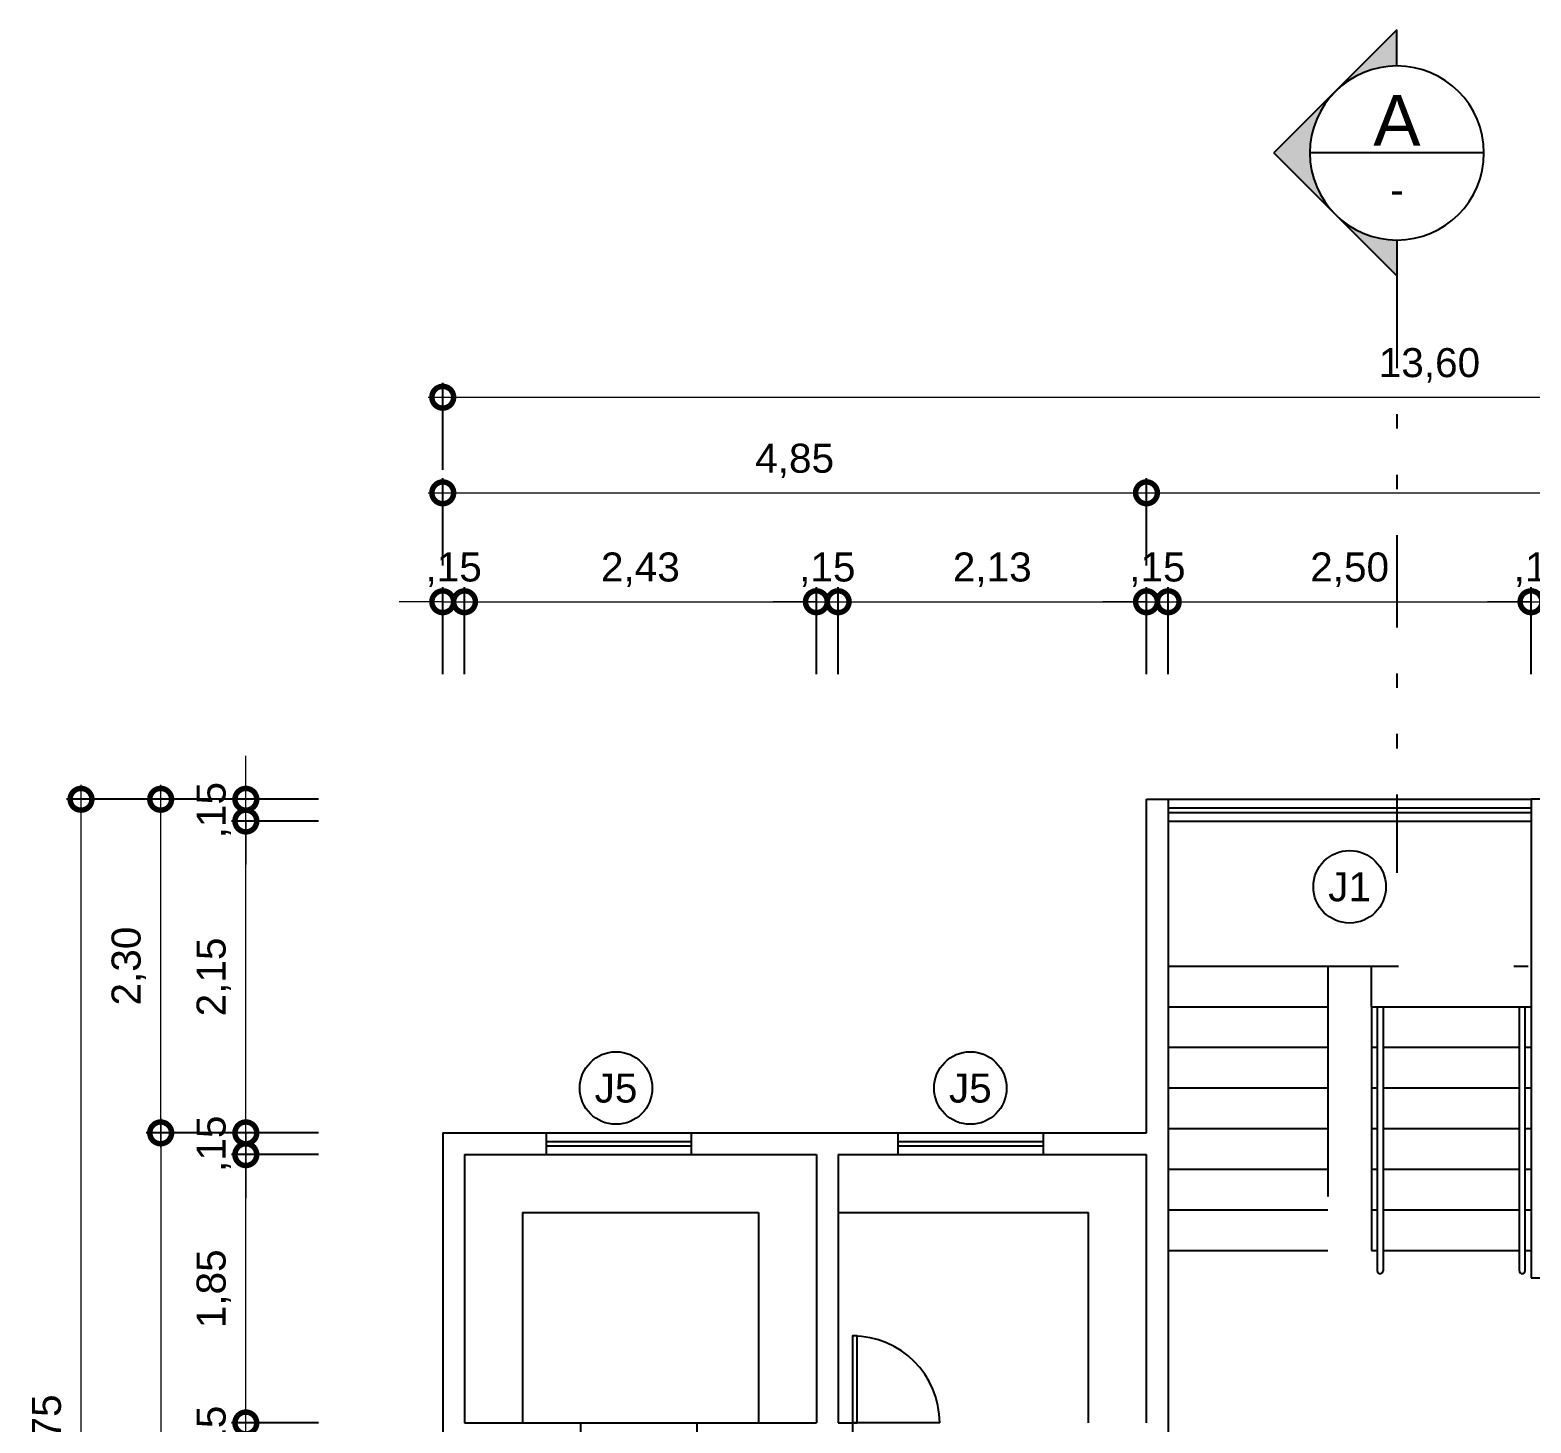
# Model space of a CAD drawing. Header units: metres. Extents: x 47788 to 47873.8, y 23410.5 to 23440.5.
# Drawn here: x 47822.77 to 47833.12, y 23425.51 to 23435.12 of the extents above; entities that cross this region are included whole.
import ezdxf
from ezdxf.enums import TextEntityAlignment as Align

# ---------------------------------------------------------------- set-up
doc = ezdxf.new("R2010")
doc.units = ezdxf.units.M
doc.header["$LTSCALE"] = 0.25
doc.linetypes.add('DASHDOT2', pattern=[12.7, 6.35, -3.175, 0, -3.175])
doc.linetypes.add('DIVIDEX2', pattern=[63.5, 25.4, -12.7, 0, -12.7, 0, -12.7])
for name, color, linetype in [('ARQ_ALV CT', 7, 'Continuous'), ('ARQ_ESQ CT', 3, 'Continuous'), ('ARQ_GRADIL', 2, 'Continuous'), ('ARQ_MOB 02', 2, 'Continuous'), ('ARQ_PISO 01', 1, 'Continuous'), ('ARQ_PROJ SUP', 1, 'DASHDOT2'), ('ARQ_SIMB 01', 1, 'Continuous'), ('SIMB_01', 1, 'Continuous'), ('SIMB_02', 2, 'Continuous'), ('SIMB_LCT', 7, 'DIVIDEX2'), ('SIMB_PREENCHIMENTO', 253, 'Continuous'), ('SIMB_TXT', 1, 'Continuous')]:
    doc.layers.add(name, color=color, linetype=linetype)
doc.layers.add('ARQ_COTA_AZUL', color=5, linetype='Continuous', lineweight=20, true_color=0x0000ff)
doc.styles.add('cota', font='arial.ttf')
doc.styles.add('SIMB', font='arial.ttf')
doc.dimstyles.new('Info 01 - annot', dxfattribs={"dimtxt": 2, "dimasz": 3, "dimexe": 1, "dimexo": 1, "dimgap": 1, "dimtad": 1, "dimzin": 4, "dimtxsty": 'cota', "dimblk": 'DOTSMALL', "dimcen": 2, "dimdle": 1, "dimclrd": 256, "dimclre": 256, "dimclrt": 1, "dimazin": 2, "dimtfac": 0.09, "dimtix": 1, "dimtmove": 2, "dimatfit": 2, "dimfxl": 5, "dimfxlon": 1, "dimtolj": 1, "dimtzin": 4, "dimlwd": -1, "dimarcsym": 1})

# ---------------------------------------------------------------- blocks, each defined once
blk = doc.blocks.new('*U775')
at = {"layer": 'SIMB_PREENCHIMENTO', "transparency": 33554587}
h = blk.add_hatch(color=256, dxfattribs=at)
h.dxf.hatch_style = 1
h.paths.add_polyline_path([(0, 8.48), (-4.15, 4.33, -0.401827), (4.15, 4.33)])
h = blk.add_hatch(color=256, dxfattribs=at)
h.dxf.hatch_style = 1
h.paths.add_polyline_path([(-4.33, 4.15), (-8.48, 0), (-6, 0, -0.193399)])
h = blk.add_hatch(color=256, dxfattribs=at)
h.dxf.hatch_style = 1
h.paths.add_polyline_path([(4.33, 4.15, -0.193399), (6, 0), (8.48, 0)])
at = {"layer": 'SIMB_01'}
for p, q in [((-8.48, 0), (0, 8.48)), ((8.48, 0), (0, 8.48)), ((0, -6), (0, 6)), ((-6, 0), (-8.48, 0)), ((6, 0), (8.48, 0))]:
    blk.add_line(p, q, dxfattribs=at)
blk.add_circle((0, 0), 6, dxfattribs=at)
at = {"layer": 'SIMB_LCT'}
blk.add_line((8.48, 0), (49.63, 0), dxfattribs=at)
at = {"layer": 'SIMB_TXT', "style": 'SIMB'}
for tag, height, p in [('000', 3.5, (-2.25, 0)), ('999', 2, (2.53, 0))]:
    blk.add_attdef(tag, text='', height=height, rotation=90, dxfattribs=at).set_placement(p, align=Align.MIDDLE_CENTER)
blk = doc.blocks.new('_DotSmall')
at = {"color": 0, "linetype": 'ByBlock', "const_width": 0.5}
blk.add_lwpolyline([(-0.0625, 0, 1), (0.0625, 0, 1)], format="xyb", close=True, dxfattribs=at)
blk = doc.blocks.new('*D886')
at = {"layer": 'ARQ_COTA_AZUL', "transparency": 16777216}
for p, q in [((47824.262, 23427.513), (47824.262, 23427.813)), ((47824.262, 23427.513), (47824.262, 23427.363)), ((47824.262, 23427.363), (47824.262, 23427.063))]:
    blk.add_line(p, q, dxfattribs=at)
at = {"layer": 'ARQ_COTA_AZUL', "lineweight": -2, "transparency": 16777216}
for p, q in [((47824.762, 23427.513), (47824.162, 23427.513)), ((47824.762, 23427.363), (47824.162, 23427.363))]:
    blk.add_line(p, q, dxfattribs=at)
at = {"layer": 'Defpoints', "color": 0, "transparency": 16777216}
for p in [(47825.619, 23427.513), (47824.262, 23427.363), (47825.769, 23427.363)]:
    blk.add_point(p, dxfattribs=at)
at = {"layer": 'ARQ_COTA_AZUL', "transparency": 16777216, "xscale": 0.3, "yscale": 0.3, "zscale": 0.3}
for p, rotation in [((47824.262, 23427.513), 270), ((47824.262, 23427.363), 90)]:
    blk.add_blockref('_DotSmall', p, dxfattribs=dict(at, rotation=rotation))
at = {"layer": 'ARQ_COTA_AZUL', "color": 1, "transparency": 16777216, "insert": (47824.041, 23427.438), "char_height": 0.2, "attachment_point": 5, "rotation": 90, "style": 'cota'}
blk.add_mtext('\\A1;,15', dxfattribs=at)
blk = doc.blocks.new('*D888')
at = {"layer": 'ARQ_COTA_AZUL', "transparency": 16777216}
for p, q in [((47824.262, 23427.513), (47824.262, 23427.813)), ((47824.262, 23427.513), (47824.262, 23427.363)), ((47824.262, 23427.363), (47824.262, 23427.063))]:
    blk.add_line(p, q, dxfattribs=at)
at = {"layer": 'ARQ_COTA_AZUL', "lineweight": -2, "transparency": 16777216}
for p, q in [((47824.762, 23427.513), (47824.162, 23427.513)), ((47824.762, 23427.363), (47824.162, 23427.363))]:
    blk.add_line(p, q, dxfattribs=at)
at = {"layer": 'Defpoints', "color": 0, "transparency": 16777216}
for p in [(47825.619, 23427.513), (47824.262, 23427.363), (47825.769, 23427.363)]:
    blk.add_point(p, dxfattribs=at)
at = {"layer": 'ARQ_COTA_AZUL', "transparency": 16777216, "xscale": 0.3, "yscale": 0.3, "zscale": 0.3}
for p, rotation in [((47824.262, 23427.513), 270), ((47824.262, 23427.363), 90)]:
    blk.add_blockref('_DotSmall', p, dxfattribs=dict(at, rotation=rotation))
at = {"layer": 'ARQ_COTA_AZUL', "color": 1, "transparency": 16777216, "insert": (47824.041, 23427.438), "char_height": 0.2, "attachment_point": 5, "rotation": 90, "style": 'cota'}
blk.add_mtext('\\A1;,15', dxfattribs=at)
blk = doc.blocks.new('*D892')
at = {"layer": 'ARQ_COTA_AZUL', "transparency": 16777216}
blk.add_line((47823.675, 23427.613), (47823.675, 23420.963), dxfattribs=at)
at = {"layer": 'ARQ_COTA_AZUL', "lineweight": -2, "transparency": 16777216}
for p, q in [((47824.175, 23427.513), (47823.575, 23427.513)), ((47824.175, 23421.063), (47823.575, 23421.063))]:
    blk.add_line(p, q, dxfattribs=at)
at = {"layer": 'Defpoints', "color": 0, "transparency": 16777216}
for p in [(47825.619, 23427.513), (47823.675, 23421.063), (47825.619, 23421.063)]:
    blk.add_point(p, dxfattribs=at)
at = {"layer": 'ARQ_COTA_AZUL', "transparency": 16777216, "xscale": 0.3, "yscale": 0.3, "zscale": 0.3}
for p, rotation in [((47823.675, 23427.513), 90), ((47823.675, 23421.063), 270)]:
    blk.add_blockref('_DotSmall', p, dxfattribs=dict(at, rotation=rotation))
at = {"layer": 'ARQ_COTA_AZUL', "color": 1, "transparency": 16777216, "insert": (47823.455, 23424.288), "char_height": 0.2, "attachment_point": 5, "rotation": 90, "style": 'cota'}
blk.add_mtext('\\A1;6,45', dxfattribs=at)
blk = doc.blocks.new('*D918')
at = {"layer": 'ARQ_COTA_AZUL', "transparency": 16777216}
for p, q in [((47824.262, 23425.513), (47824.262, 23425.813)), ((47824.262, 23425.363), (47824.262, 23425.513)), ((47824.262, 23425.363), (47824.262, 23425.063))]:
    blk.add_line(p, q, dxfattribs=at)
at = {"layer": 'ARQ_COTA_AZUL', "lineweight": -2, "transparency": 16777216}
for p, q in [((47824.762, 23425.513), (47824.162, 23425.513)), ((47824.762, 23425.363), (47824.162, 23425.363))]:
    blk.add_line(p, q, dxfattribs=at)
at = {"layer": 'Defpoints', "color": 0, "transparency": 16777216}
for p in [(47824.262, 23425.513), (47825.769, 23425.513), (47825.619, 23425.363)]:
    blk.add_point(p, dxfattribs=at)
at = {"layer": 'ARQ_COTA_AZUL', "transparency": 16777216, "xscale": 0.3, "yscale": 0.3, "zscale": 0.3}
for p, rotation in [((47824.262, 23425.513), 270), ((47824.262, 23425.363), 90)]:
    blk.add_blockref('_DotSmall', p, dxfattribs=dict(at, rotation=rotation))
at = {"layer": 'ARQ_COTA_AZUL', "color": 1, "transparency": 16777216, "insert": (47824.041, 23425.438), "char_height": 0.2, "attachment_point": 5, "rotation": 90, "style": 'cota'}
blk.add_mtext('\\A1;,15', dxfattribs=at)
blk = doc.blocks.new('*D919')
at = {"layer": 'ARQ_COTA_AZUL', "transparency": 16777216}
blk.add_line((47824.262, 23425.413), (47824.262, 23427.463), dxfattribs=at)
at = {"layer": 'ARQ_COTA_AZUL', "lineweight": -2, "transparency": 16777216}
for p, q in [((47824.762, 23427.363), (47824.162, 23427.363)), ((47824.762, 23425.513), (47824.162, 23425.513))]:
    blk.add_line(p, q, dxfattribs=at)
at = {"layer": 'Defpoints', "color": 0, "transparency": 16777216}
for p in [(47824.262, 23427.363), (47825.769, 23427.363), (47825.769, 23425.513)]:
    blk.add_point(p, dxfattribs=at)
at = {"layer": 'ARQ_COTA_AZUL', "transparency": 16777216, "xscale": 0.3, "yscale": 0.3, "zscale": 0.3}
for p, rotation in [((47824.262, 23427.363), 90), ((47824.262, 23425.513), 270)]:
    blk.add_blockref('_DotSmall', p, dxfattribs=dict(at, rotation=rotation))
at = {"layer": 'ARQ_COTA_AZUL', "color": 1, "transparency": 16777216, "insert": (47824.041, 23426.438), "char_height": 0.2, "attachment_point": 5, "rotation": 90, "style": 'cota'}
blk.add_mtext('\\A1;1,85', dxfattribs=at)
blk = doc.blocks.new('*D935')
at = {"layer": 'ARQ_COTA_AZUL', "lineweight": -2, "transparency": 16777216}
for p, q in [((47825.619, 23430.675), (47825.619, 23431.275)), ((47825.769, 23430.675), (47825.769, 23431.275))]:
    blk.add_line(p, q, dxfattribs=at)
at = {"layer": 'ARQ_COTA_AZUL', "transparency": 16777216}
for p, q in [((47825.619, 23431.175), (47825.319, 23431.175)), ((47825.619, 23431.175), (47825.769, 23431.175)), ((47825.769, 23431.175), (47826.069, 23431.175))]:
    blk.add_line(p, q, dxfattribs=at)
at = {"layer": 'Defpoints', "color": 0, "transparency": 16777216}
for p in [(47825.769, 23431.175), (47825.619, 23427.513), (47825.769, 23427.363)]:
    blk.add_point(p, dxfattribs=at)
at = {"layer": 'ARQ_COTA_AZUL', "transparency": 16777216, "xscale": 0.3, "yscale": 0.3, "zscale": 0.3}
blk.add_blockref('_DotSmall', (47825.619, 23431.175), dxfattribs=at)
at = {"layer": 'ARQ_COTA_AZUL', "transparency": 16777216, "xscale": 0.3, "yscale": 0.3, "zscale": 0.3, "rotation": 180}
blk.add_blockref('_DotSmall', (47825.769, 23431.175), dxfattribs=at)
at = {"layer": 'ARQ_COTA_AZUL', "color": 1, "transparency": 16777216, "insert": (47825.694, 23431.396), "char_height": 0.2, "attachment_point": 5, "style": 'cota'}
blk.add_mtext('\\A1;,15', dxfattribs=at)
blk = doc.blocks.new('*D936')
at = {"layer": 'ARQ_COTA_AZUL', "lineweight": -2, "transparency": 16777216}
for p, q in [((47825.769, 23430.675), (47825.769, 23431.275)), ((47828.194, 23430.675), (47828.194, 23431.275))]:
    blk.add_line(p, q, dxfattribs=at)
at = {"layer": 'ARQ_COTA_AZUL', "transparency": 16777216}
blk.add_line((47825.669, 23431.175), (47828.294, 23431.175), dxfattribs=at)
at = {"layer": 'Defpoints', "color": 0, "transparency": 16777216}
for p in [(47828.194, 23431.175), (47825.769, 23427.363), (47828.194, 23427.363)]:
    blk.add_point(p, dxfattribs=at)
at = {"layer": 'ARQ_COTA_AZUL', "transparency": 16777216, "xscale": 0.3, "yscale": 0.3, "zscale": 0.3, "rotation": 180}
blk.add_blockref('_DotSmall', (47825.769, 23431.175), dxfattribs=at)
at = {"layer": 'ARQ_COTA_AZUL', "transparency": 16777216, "xscale": 0.3, "yscale": 0.3, "zscale": 0.3}
blk.add_blockref('_DotSmall', (47828.194, 23431.175), dxfattribs=at)
at = {"layer": 'ARQ_COTA_AZUL', "color": 1, "transparency": 16777216, "insert": (47826.981, 23431.396), "char_height": 0.2, "attachment_point": 5, "style": 'cota'}
blk.add_mtext('\\A1;2,43', dxfattribs=at)
blk = doc.blocks.new('*D937')
at = {"layer": 'ARQ_COTA_AZUL', "lineweight": -2, "transparency": 16777216}
for p, q in [((47828.194, 23430.675), (47828.194, 23431.275)), ((47828.344, 23430.675), (47828.344, 23431.275))]:
    blk.add_line(p, q, dxfattribs=at)
at = {"layer": 'ARQ_COTA_AZUL', "transparency": 16777216}
for p, q in [((47828.194, 23431.175), (47827.894, 23431.175)), ((47828.194, 23431.175), (47828.344, 23431.175)), ((47828.344, 23431.175), (47828.644, 23431.175))]:
    blk.add_line(p, q, dxfattribs=at)
at = {"layer": 'Defpoints', "color": 0, "transparency": 16777216}
for p in [(47828.344, 23431.175), (47828.194, 23427.363), (47828.344, 23427.363)]:
    blk.add_point(p, dxfattribs=at)
at = {"layer": 'ARQ_COTA_AZUL', "transparency": 16777216, "xscale": 0.3, "yscale": 0.3, "zscale": 0.3}
blk.add_blockref('_DotSmall', (47828.194, 23431.175), dxfattribs=at)
at = {"layer": 'ARQ_COTA_AZUL', "transparency": 16777216, "xscale": 0.3, "yscale": 0.3, "zscale": 0.3, "rotation": 180}
blk.add_blockref('_DotSmall', (47828.344, 23431.175), dxfattribs=at)
at = {"layer": 'ARQ_COTA_AZUL', "color": 1, "transparency": 16777216, "insert": (47828.269, 23431.396), "char_height": 0.2, "attachment_point": 5, "style": 'cota'}
blk.add_mtext('\\A1;,15', dxfattribs=at)
blk = doc.blocks.new('*D938')
at = {"layer": 'ARQ_COTA_AZUL', "lineweight": -2, "transparency": 16777216}
for p, q in [((47828.344, 23430.675), (47828.344, 23431.275)), ((47830.469, 23430.675), (47830.469, 23431.275))]:
    blk.add_line(p, q, dxfattribs=at)
at = {"layer": 'ARQ_COTA_AZUL', "transparency": 16777216}
blk.add_line((47828.244, 23431.175), (47830.569, 23431.175), dxfattribs=at)
at = {"layer": 'Defpoints', "color": 0, "transparency": 16777216}
for p in [(47830.469, 23431.175), (47828.344, 23427.363), (47830.469, 23427.363)]:
    blk.add_point(p, dxfattribs=at)
at = {"layer": 'ARQ_COTA_AZUL', "transparency": 16777216, "xscale": 0.3, "yscale": 0.3, "zscale": 0.3, "rotation": 180}
blk.add_blockref('_DotSmall', (47828.344, 23431.175), dxfattribs=at)
at = {"layer": 'ARQ_COTA_AZUL', "transparency": 16777216, "xscale": 0.3, "yscale": 0.3, "zscale": 0.3}
blk.add_blockref('_DotSmall', (47830.469, 23431.175), dxfattribs=at)
at = {"layer": 'ARQ_COTA_AZUL', "color": 1, "transparency": 16777216, "insert": (47829.406, 23431.396), "char_height": 0.2, "attachment_point": 5, "style": 'cota'}
blk.add_mtext('\\A1;2,13', dxfattribs=at)
blk = doc.blocks.new('*D939')
at = {"layer": 'ARQ_COTA_AZUL', "lineweight": -2, "transparency": 16777216}
for p, q in [((47830.469, 23430.675), (47830.469, 23431.275)), ((47830.619, 23430.675), (47830.619, 23431.275))]:
    blk.add_line(p, q, dxfattribs=at)
at = {"layer": 'ARQ_COTA_AZUL', "transparency": 16777216}
for p, q in [((47830.469, 23431.175), (47830.169, 23431.175)), ((47830.469, 23431.175), (47830.619, 23431.175)), ((47830.619, 23431.175), (47830.919, 23431.175))]:
    blk.add_line(p, q, dxfattribs=at)
at = {"layer": 'Defpoints', "color": 0, "transparency": 16777216}
for p in [(47830.619, 23431.175), (47830.619, 23429.813), (47830.469, 23427.363)]:
    blk.add_point(p, dxfattribs=at)
at = {"layer": 'ARQ_COTA_AZUL', "transparency": 16777216, "xscale": 0.3, "yscale": 0.3, "zscale": 0.3}
blk.add_blockref('_DotSmall', (47830.469, 23431.175), dxfattribs=at)
at = {"layer": 'ARQ_COTA_AZUL', "transparency": 16777216, "xscale": 0.3, "yscale": 0.3, "zscale": 0.3, "rotation": 180}
blk.add_blockref('_DotSmall', (47830.619, 23431.175), dxfattribs=at)
at = {"layer": 'ARQ_COTA_AZUL', "color": 1, "transparency": 16777216, "insert": (47830.544, 23431.396), "char_height": 0.2, "attachment_point": 5, "style": 'cota'}
blk.add_mtext('\\A1;,15', dxfattribs=at)
blk = doc.blocks.new('*D940')
at = {"layer": 'ARQ_COTA_AZUL', "lineweight": -2, "transparency": 16777216}
for p, q in [((47830.619, 23430.675), (47830.619, 23431.275)), ((47833.119, 23430.675), (47833.119, 23431.275))]:
    blk.add_line(p, q, dxfattribs=at)
at = {"layer": 'ARQ_COTA_AZUL', "transparency": 16777216}
blk.add_line((47830.519, 23431.175), (47833.219, 23431.175), dxfattribs=at)
at = {"layer": 'Defpoints', "color": 0, "transparency": 16777216}
for p in [(47833.119, 23431.175), (47830.619, 23429.813), (47833.119, 23429.813)]:
    blk.add_point(p, dxfattribs=at)
at = {"layer": 'ARQ_COTA_AZUL', "transparency": 16777216, "xscale": 0.3, "yscale": 0.3, "zscale": 0.3, "rotation": 180}
blk.add_blockref('_DotSmall', (47830.619, 23431.175), dxfattribs=at)
at = {"layer": 'ARQ_COTA_AZUL', "transparency": 16777216, "xscale": 0.3, "yscale": 0.3, "zscale": 0.3}
blk.add_blockref('_DotSmall', (47833.119, 23431.175), dxfattribs=at)
at = {"layer": 'ARQ_COTA_AZUL', "color": 1, "transparency": 16777216, "insert": (47831.869, 23431.396), "char_height": 0.2, "attachment_point": 5, "style": 'cota'}
blk.add_mtext('\\A1;2,50', dxfattribs=at)
blk = doc.blocks.new('*D941')
at = {"layer": 'ARQ_COTA_AZUL', "lineweight": -2, "transparency": 16777216}
for p, q in [((47833.119, 23430.675), (47833.119, 23431.275)), ((47833.269, 23430.675), (47833.269, 23431.275))]:
    blk.add_line(p, q, dxfattribs=at)
at = {"layer": 'ARQ_COTA_AZUL', "transparency": 16777216}
for p, q in [((47833.119, 23431.175), (47832.819, 23431.175)), ((47833.119, 23431.175), (47833.269, 23431.175)), ((47833.269, 23431.175), (47833.569, 23431.175))]:
    blk.add_line(p, q, dxfattribs=at)
at = {"layer": 'Defpoints', "color": 0, "transparency": 16777216}
for p in [(47833.269, 23431.175), (47833.119, 23429.813), (47833.269, 23429.663)]:
    blk.add_point(p, dxfattribs=at)
at = {"layer": 'ARQ_COTA_AZUL', "transparency": 16777216, "xscale": 0.3, "yscale": 0.3, "zscale": 0.3}
blk.add_blockref('_DotSmall', (47833.119, 23431.175), dxfattribs=at)
at = {"layer": 'ARQ_COTA_AZUL', "transparency": 16777216, "xscale": 0.3, "yscale": 0.3, "zscale": 0.3, "rotation": 180}
blk.add_blockref('_DotSmall', (47833.269, 23431.175), dxfattribs=at)
at = {"layer": 'ARQ_COTA_AZUL', "color": 1, "transparency": 16777216, "insert": (47833.194, 23431.396), "char_height": 0.2, "attachment_point": 5, "style": 'cota'}
blk.add_mtext('\\A1;,15', dxfattribs=at)
blk = doc.blocks.new('*D955')
at = {"layer": 'ARQ_COTA_AZUL', "transparency": 16777216}
blk.add_line((47824.262, 23427.413), (47824.262, 23429.763), dxfattribs=at)
at = {"layer": 'ARQ_COTA_AZUL', "lineweight": -2, "transparency": 16777216}
for p, q in [((47824.762, 23429.663), (47824.162, 23429.663)), ((47824.762, 23427.513), (47824.162, 23427.513))]:
    blk.add_line(p, q, dxfattribs=at)
at = {"layer": 'Defpoints', "color": 0, "transparency": 16777216}
for p in [(47824.262, 23429.663), (47830.619, 23429.663), (47825.619, 23427.513)]:
    blk.add_point(p, dxfattribs=at)
at = {"layer": 'ARQ_COTA_AZUL', "transparency": 16777216, "xscale": 0.3, "yscale": 0.3, "zscale": 0.3}
for p, rotation in [((47824.262, 23429.663), 90), ((47824.262, 23427.513), 270)]:
    blk.add_blockref('_DotSmall', p, dxfattribs=dict(at, rotation=rotation))
at = {"layer": 'ARQ_COTA_AZUL', "color": 1, "transparency": 16777216, "insert": (47824.041, 23428.588), "char_height": 0.2, "attachment_point": 5, "rotation": 90, "style": 'cota'}
blk.add_mtext('\\A1;2,15', dxfattribs=at)
blk = doc.blocks.new('*D956')
at = {"layer": 'ARQ_COTA_AZUL', "transparency": 16777216}
for p, q in [((47824.262, 23429.813), (47824.262, 23430.113)), ((47824.262, 23429.663), (47824.262, 23429.813)), ((47824.262, 23429.663), (47824.262, 23429.363))]:
    blk.add_line(p, q, dxfattribs=at)
at = {"layer": 'ARQ_COTA_AZUL', "lineweight": -2, "transparency": 16777216}
for p, q in [((47824.762, 23429.813), (47824.162, 23429.813)), ((47824.762, 23429.663), (47824.162, 23429.663))]:
    blk.add_line(p, q, dxfattribs=at)
at = {"layer": 'Defpoints', "color": 0, "transparency": 16777216}
for p in [(47824.262, 23429.813), (47830.619, 23429.813), (47830.619, 23429.663)]:
    blk.add_point(p, dxfattribs=at)
at = {"layer": 'ARQ_COTA_AZUL', "transparency": 16777216, "xscale": 0.3, "yscale": 0.3, "zscale": 0.3}
for p, rotation in [((47824.262, 23429.813), 270), ((47824.262, 23429.663), 90)]:
    blk.add_blockref('_DotSmall', p, dxfattribs=dict(at, rotation=rotation))
at = {"layer": 'ARQ_COTA_AZUL', "color": 1, "transparency": 16777216, "insert": (47824.041, 23429.738), "char_height": 0.2, "attachment_point": 5, "rotation": 90, "style": 'cota'}
blk.add_mtext('\\A1;,15', dxfattribs=at)
blk = doc.blocks.new('*D957')
at = {"layer": 'ARQ_COTA_AZUL', "transparency": 16777216}
blk.add_line((47823.675, 23427.413), (47823.675, 23429.913), dxfattribs=at)
at = {"layer": 'ARQ_COTA_AZUL', "lineweight": -2, "transparency": 16777216}
for p, q in [((47824.175, 23429.813), (47823.575, 23429.813)), ((47824.175, 23427.513), (47823.575, 23427.513))]:
    blk.add_line(p, q, dxfattribs=at)
at = {"layer": 'Defpoints', "color": 0, "transparency": 16777216}
for p in [(47823.675, 23429.813), (47830.469, 23429.813), (47825.619, 23427.513)]:
    blk.add_point(p, dxfattribs=at)
at = {"layer": 'ARQ_COTA_AZUL', "transparency": 16777216, "xscale": 0.3, "yscale": 0.3, "zscale": 0.3}
for p, rotation in [((47823.675, 23429.813), 90), ((47823.675, 23427.513), 270)]:
    blk.add_blockref('_DotSmall', p, dxfattribs=dict(at, rotation=rotation))
at = {"layer": 'ARQ_COTA_AZUL', "color": 1, "transparency": 16777216, "insert": (47823.455, 23428.663), "char_height": 0.2, "attachment_point": 5, "rotation": 90, "style": 'cota'}
blk.add_mtext('\\A1;2,30', dxfattribs=at)
blk = doc.blocks.new('*D958')
at = {"layer": 'ARQ_COTA_AZUL', "transparency": 16777216}
blk.add_line((47823.126, 23420.963), (47823.126, 23429.913), dxfattribs=at)
at = {"layer": 'ARQ_COTA_AZUL', "lineweight": -2, "transparency": 16777216}
for p, q in [((47823.626, 23429.813), (47823.026, 23429.813)), ((47823.626, 23421.063), (47823.026, 23421.063))]:
    blk.add_line(p, q, dxfattribs=at)
at = {"layer": 'Defpoints', "color": 0, "transparency": 16777216}
for p in [(47823.126, 23429.813), (47830.469, 23429.813), (47825.619, 23421.063)]:
    blk.add_point(p, dxfattribs=at)
at = {"layer": 'ARQ_COTA_AZUL', "transparency": 16777216, "xscale": 0.3, "yscale": 0.3, "zscale": 0.3}
for p, rotation in [((47823.126, 23429.813), 90), ((47823.126, 23421.063), 270)]:
    blk.add_blockref('_DotSmall', p, dxfattribs=dict(at, rotation=rotation))
at = {"layer": 'ARQ_COTA_AZUL', "color": 1, "transparency": 16777216, "insert": (47822.906, 23425.438), "char_height": 0.2, "attachment_point": 5, "rotation": 90, "style": 'cota'}
blk.add_mtext('\\A1;8,75', dxfattribs=at)
blk = doc.blocks.new('*D959')
at = {"layer": 'ARQ_COTA_AZUL', "lineweight": -2, "transparency": 16777216}
for p, q in [((47825.619, 23431.426), (47825.619, 23432.026)), ((47830.469, 23431.426), (47830.469, 23432.026))]:
    blk.add_line(p, q, dxfattribs=at)
at = {"layer": 'ARQ_COTA_AZUL', "transparency": 16777216}
blk.add_line((47825.519, 23431.926), (47830.569, 23431.926), dxfattribs=at)
at = {"layer": 'Defpoints', "color": 0, "transparency": 16777216}
for p in [(47830.469, 23431.926), (47830.469, 23429.813), (47825.619, 23427.513)]:
    blk.add_point(p, dxfattribs=at)
at = {"layer": 'ARQ_COTA_AZUL', "transparency": 16777216, "xscale": 0.3, "yscale": 0.3, "zscale": 0.3, "rotation": 180}
blk.add_blockref('_DotSmall', (47825.619, 23431.926), dxfattribs=at)
at = {"layer": 'ARQ_COTA_AZUL', "transparency": 16777216, "xscale": 0.3, "yscale": 0.3, "zscale": 0.3}
blk.add_blockref('_DotSmall', (47830.469, 23431.926), dxfattribs=at)
at = {"layer": 'ARQ_COTA_AZUL', "color": 1, "transparency": 16777216, "insert": (47828.044, 23432.146), "char_height": 0.2, "attachment_point": 5, "style": 'cota'}
blk.add_mtext('\\A1;4,85', dxfattribs=at)
blk = doc.blocks.new('*D960')
at = {"layer": 'ARQ_COTA_AZUL', "lineweight": -2, "transparency": 16777216}
for p, q in [((47830.469, 23431.426), (47830.469, 23432.026)), ((47838.019, 23431.426), (47838.019, 23432.026))]:
    blk.add_line(p, q, dxfattribs=at)
at = {"layer": 'ARQ_COTA_AZUL', "transparency": 16777216}
blk.add_line((47830.369, 23431.926), (47838.119, 23431.926), dxfattribs=at)
at = {"layer": 'Defpoints', "color": 0, "transparency": 16777216}
for p in [(47838.019, 23431.926), (47830.469, 23429.813), (47838.019, 23429.813)]:
    blk.add_point(p, dxfattribs=at)
at = {"layer": 'ARQ_COTA_AZUL', "transparency": 16777216, "xscale": 0.3, "yscale": 0.3, "zscale": 0.3, "rotation": 180}
blk.add_blockref('_DotSmall', (47830.469, 23431.926), dxfattribs=at)
at = {"layer": 'ARQ_COTA_AZUL', "transparency": 16777216, "xscale": 0.3, "yscale": 0.3, "zscale": 0.3}
blk.add_blockref('_DotSmall', (47838.019, 23431.926), dxfattribs=at)
at = {"layer": 'ARQ_COTA_AZUL', "color": 1, "transparency": 16777216, "insert": (47834.244, 23432.146), "char_height": 0.2, "attachment_point": 5, "style": 'cota'}
blk.add_mtext('\\A1;7,55', dxfattribs=at)
blk = doc.blocks.new('*D962')
at = {"layer": 'ARQ_COTA_AZUL', "lineweight": -2, "transparency": 16777216}
for p, q in [((47825.619, 23432.085), (47825.619, 23432.685)), ((47839.219, 23432.085), (47839.219, 23432.685))]:
    blk.add_line(p, q, dxfattribs=at)
at = {"layer": 'ARQ_COTA_AZUL', "transparency": 16777216}
blk.add_line((47825.519, 23432.585), (47839.319, 23432.585), dxfattribs=at)
at = {"layer": 'Defpoints', "color": 0, "transparency": 16777216}
for p in [(47839.219, 23432.585), (47839.219, 23429.813), (47825.619, 23427.513)]:
    blk.add_point(p, dxfattribs=at)
at = {"layer": 'ARQ_COTA_AZUL', "transparency": 16777216, "xscale": 0.3, "yscale": 0.3, "zscale": 0.3, "rotation": 180}
blk.add_blockref('_DotSmall', (47825.619, 23432.585), dxfattribs=at)
at = {"layer": 'ARQ_COTA_AZUL', "transparency": 16777216, "xscale": 0.3, "yscale": 0.3, "zscale": 0.3}
blk.add_blockref('_DotSmall', (47839.219, 23432.585), dxfattribs=at)
at = {"layer": 'ARQ_COTA_AZUL', "color": 1, "transparency": 16777216, "insert": (47832.419, 23432.805), "char_height": 0.2, "attachment_point": 5, "style": 'cota'}
blk.add_mtext('\\A1;13,60', dxfattribs=at)
blk = doc.blocks.new('*U595')
at = {"layer": 'SIMB_02'}
blk.add_circle((0, 0), 2.5, dxfattribs=at)
at = {"layer": 'SIMB_TXT', "style": 'SIMB'}
blk.add_attdef('CDESQ', text='', height=2, dxfattribs=at).set_placement((0, 0), align=Align.MIDDLE_CENTER)

msp = doc.modelspace()

# ---------------------------------------------------------------- linework, layer by layer
at = {"layer": 'ARQ_ALV CT'}
for p, q in [((47830.469, 23429.813), (47830.619, 23429.813)), ((47830.469, 23427.513), (47830.469, 23429.813)), ((47830.619, 23429.813), (47830.619, 23425.263)), ((47833.444, 23429.813), (47833.119, 23429.813)), ((47833.119, 23429.813), (47833.119, 23426.513)), ((47825.619, 23427.513), (47825.619, 23425.363)), ((47825.619, 23427.513), (47826.331, 23427.513)), ((47826.331, 23427.513), (47827.331, 23427.513)), ((47827.331, 23427.513), (47828.756, 23427.513)), ((47828.756, 23427.513), (47829.756, 23427.513)), ((47829.756, 23427.513), (47830.469, 23427.513)), ((47825.769, 23427.363), (47825.769, 23425.513)), ((47825.769, 23427.363), (47826.331, 23427.363)), ((47826.331, 23427.363), (47827.331, 23427.363)), ((47827.331, 23427.363), (47828.194, 23427.363)), ((47828.194, 23427.363), (47828.194, 23425.513)), ((47828.344, 23427.363), (47828.344, 23425.513)), ((47828.344, 23427.363), (47828.756, 23427.363)), ((47828.756, 23427.363), (47829.756, 23427.363)), ((47829.756, 23427.363), (47830.469, 23427.363)), ((47830.469, 23425.513), (47830.469, 23427.363)), ((47833.119, 23426.513), (47833.269, 23426.513)), ((47825.769, 23425.513), (47826.569, 23425.513)), ((47826.569, 23425.513), (47826.569, 23425.363)), ((47827.369, 23425.513), (47827.369, 23425.363)), ((47827.369, 23425.513), (47828.194, 23425.513)), ((47828.344, 23425.513), (47828.444, 23425.513)), ((47828.444, 23425.513), (47828.444, 23425.363))]:
    msp.add_line(p, q, dxfattribs=at)
at = {"layer": 'ARQ_ESQ CT'}
for p, q in [((47830.619, 23429.753), (47833.119, 23429.753)), ((47830.619, 23429.723), (47833.119, 23429.723))]:
    msp.add_line(p, q, dxfattribs=at)
msp.add_lwpolyline([(47828.444, 23425.513), (47828.474, 23425.513), (47828.474, 23426.113), (47828.444, 23426.113)], close=True, dxfattribs=at)
at = {"layer": 'ARQ_GRADIL'}
for p, q in [((47832.059, 23428.383), (47832.059, 23426.563)), ((47832.099, 23428.383), (47832.099, 23426.563)), ((47833.039, 23426.563), (47833.039, 23428.383)), ((47833.079, 23426.563), (47833.079, 23428.383))]:
    msp.add_line(p, q, dxfattribs=at)
for centre in [(47832.079, 23426.563), (47833.059, 23426.563)]:
    msp.add_arc(centre, 0.02, 180, 0, dxfattribs=at)
at = {"layer": 'ARQ_MOB 02'}
for p, q in [((47826.169, 23426.963), (47826.169, 23425.513)), ((47826.169, 23426.963), (47827.794, 23426.963)), ((47827.794, 23426.963), (47827.794, 23425.513)), ((47828.344, 23426.963), (47830.069, 23426.963)), ((47830.069, 23425.513), (47830.069, 23426.963))]:
    msp.add_line(p, q, dxfattribs=at)
at = {"layer": 'ARQ_PISO 01'}
for p, q in [((47830.619, 23429.813), (47833.119, 23429.813)), ((47830.619, 23429.663), (47833.119, 23429.663)), ((47832.019, 23428.383), (47832.019, 23426.703)), ((47832.019, 23428.383), (47833.119, 23428.383)), ((47832.019, 23428.103), (47832.059, 23428.103)), ((47832.099, 23428.103), (47833.039, 23428.103)), ((47833.079, 23428.103), (47833.119, 23428.103)), ((47832.019, 23427.823), (47832.059, 23427.823)), ((47832.099, 23427.823), (47833.039, 23427.823)), ((47833.079, 23427.823), (47833.119, 23427.823)), ((47832.019, 23427.543), (47832.059, 23427.543)), ((47832.099, 23427.543), (47833.039, 23427.543)), ((47833.079, 23427.543), (47833.119, 23427.543)), ((47832.019, 23427.263), (47832.059, 23427.263)), ((47832.099, 23427.263), (47833.039, 23427.263)), ((47833.079, 23427.263), (47833.119, 23427.263)), ((47832.019, 23426.983), (47832.059, 23426.983)), ((47832.099, 23426.983), (47833.039, 23426.983)), ((47833.079, 23426.983), (47833.119, 23426.983)), ((47832.019, 23426.703), (47832.059, 23426.703)), ((47832.099, 23426.703), (47833.039, 23426.703)), ((47833.079, 23426.703), (47833.119, 23426.703)), ((47826.569, 23425.513), (47827.369, 23425.513)), ((47829.044, 23425.513), (47828.444, 23425.513))]:
    msp.add_line(p, q, dxfattribs=at)
at = {"layer": 'ARQ_PROJ SUP'}
for p, q in [((47830.619, 23428.663), (47833.119, 23428.663)), ((47831.719, 23428.663), (47831.719, 23426.703)), ((47832.019, 23428.383), (47832.019, 23428.663)), ((47830.619, 23428.383), (47831.719, 23428.383)), ((47830.619, 23428.103), (47831.719, 23428.103)), ((47830.619, 23427.823), (47831.719, 23427.823)), ((47826.331, 23427.513), (47826.331, 23427.363)), ((47827.331, 23427.513), (47827.331, 23427.363)), ((47828.756, 23427.513), (47828.756, 23427.363)), ((47829.756, 23427.513), (47829.756, 23427.363)), ((47830.619, 23427.543), (47831.719, 23427.543)), ((47826.331, 23427.453), (47827.331, 23427.453)), ((47826.331, 23427.423), (47827.331, 23427.423)), ((47828.756, 23427.453), (47829.756, 23427.453)), ((47828.756, 23427.423), (47829.756, 23427.423)), ((47830.619, 23427.263), (47831.719, 23427.263)), ((47830.619, 23426.983), (47831.719, 23426.983)), ((47830.619, 23426.703), (47831.719, 23426.703))]:
    msp.add_line(p, q, dxfattribs=at)
at = {"layer": 'ARQ_SIMB 01'}
msp.add_arc((47828.444, 23425.513), 0.6, 360, 90, dxfattribs=at)

# ---------------------------------------------------------------- block references
ref = msp.add_blockref('*U775', (47832.195, 23434.269), dxfattribs=dict(xscale=-0.1, yscale=0.1, zscale=0.1, rotation=90))
ref.add_attrib('999', '-', dxfattribs={"layer": 'SIMB_TXT', "height": 0.2, "style": 'SIMB'}).set_placement((47832.195, 23434.016), align=Align.MIDDLE_CENTER)
ref.add_attrib('000', 'A', dxfattribs={"layer": 'SIMB_TXT', "height": 0.35, "style": 'SIMB'}).set_placement((47832.195, 23434.494), align=Align.MIDDLE_CENTER)
at = {"xscale": 0.1, "yscale": 0.1, "zscale": 0.1}
for p, values in [((47831.869, 23429.21), {'CDESQ': 'J1'}), ((47826.813, 23427.822), {'CDESQ': 'J5'}), ((47829.255, 23427.822), {'CDESQ': 'J5'})]:
    msp.add_blockref('*U595', p, dxfattribs=at).add_auto_attribs(values)

# ---------------------------------------------------------------- dimensions: what is measured, and where the dimension line sits
at = {"layer": 'ARQ_COTA_AZUL'}
for base, p1, p2, picture, middle in [((47839.219, 23432.585), (47825.619, 23427.513), (47839.219, 23429.813), '*D962', (47832.419, 23432.805)), ((47830.469, 23431.926), (47825.619, 23427.513), (47830.469, 23429.813), '*D959', (47828.044, 23432.146)), ((47838.019, 23431.926), (47830.469, 23429.813), (47838.019, 23429.813), '*D960', (47834.244, 23432.146)), ((47825.769, 23431.175), (47825.619, 23427.513), (47825.769, 23427.363), '*D935', (47825.694, 23431.396)), ((47828.193828989, 23431.175323843), (47825.768828989, 23427.362823074), (47828.193828989, 23427.362823074), '*D936', (47826.981328989, 23431.395514839)), ((47828.344, 23431.175), (47828.194, 23427.363), (47828.344, 23427.363), '*D937', (47828.269, 23431.396)), ((47830.468828989, 23431.175323843), (47828.343828989, 23427.362823074), (47830.468828989, 23427.362823074), '*D938', (47829.406328989, 23431.395514839)), ((47830.619, 23431.175), (47830.469, 23427.363), (47830.619, 23429.813), '*D939', (47830.544, 23431.396)), ((47833.119, 23431.175), (47830.619, 23429.813), (47833.119, 23429.813), '*D940', (47831.869, 23431.396)), ((47833.269, 23431.175), (47833.119, 23429.813), (47833.269, 23429.663), '*D941', (47833.194, 23431.396))]:
    dim = msp.add_linear_dim(base=base, p1=p1, p2=p2, dimstyle='Info 01 - annot', dxfattribs=at)
    dim.commit()
    dim.dimension.update_dxf_attribs({"geometry": picture, "text_midpoint": middle})
for base, p1, p2, angle, picture, middle in [((47824.262, 23429.813), (47830.619, 23429.663), (47830.619, 23429.813), 270, '*D956', (47824.041, 23429.738)), ((47823.126, 23429.813), (47825.619, 23421.063), (47830.469, 23429.813), 90, '*D958', (47822.906, 23425.438)), ((47823.675, 23429.813), (47825.619, 23427.513), (47830.469, 23429.813), 270, '*D957', (47823.455, 23428.663)), ((47824.262, 23429.663), (47825.619, 23427.513), (47830.619, 23429.663), 270, '*D955', (47824.041, 23428.588)), ((47824.262, 23427.363), (47825.619, 23427.513), (47825.769, 23427.363), 270, '*D886', (47824.041, 23427.438)), ((47824.262, 23427.363), (47825.619, 23427.513), (47825.769, 23427.363), 270, '*D888', (47824.041, 23427.438)), ((47823.675, 23421.063), (47825.619, 23427.513), (47825.619, 23421.063), 270, '*D892', (47823.455, 23424.288)), ((47824.262, 23427.363), (47825.769, 23425.513), (47825.769, 23427.363), 270, '*D919', (47824.041, 23426.438)), ((47824.262, 23425.513), (47825.619, 23425.363), (47825.769, 23425.513), 270, '*D918', (47824.041, 23425.438))]:
    dim = msp.add_linear_dim(base=base, p1=p1, p2=p2, angle=angle, dimstyle='Info 01 - annot', dxfattribs=at)
    dim.commit()
    dim.dimension.update_dxf_attribs({"geometry": picture, "text_midpoint": middle})

doc.saveas('drawing.dxf')
